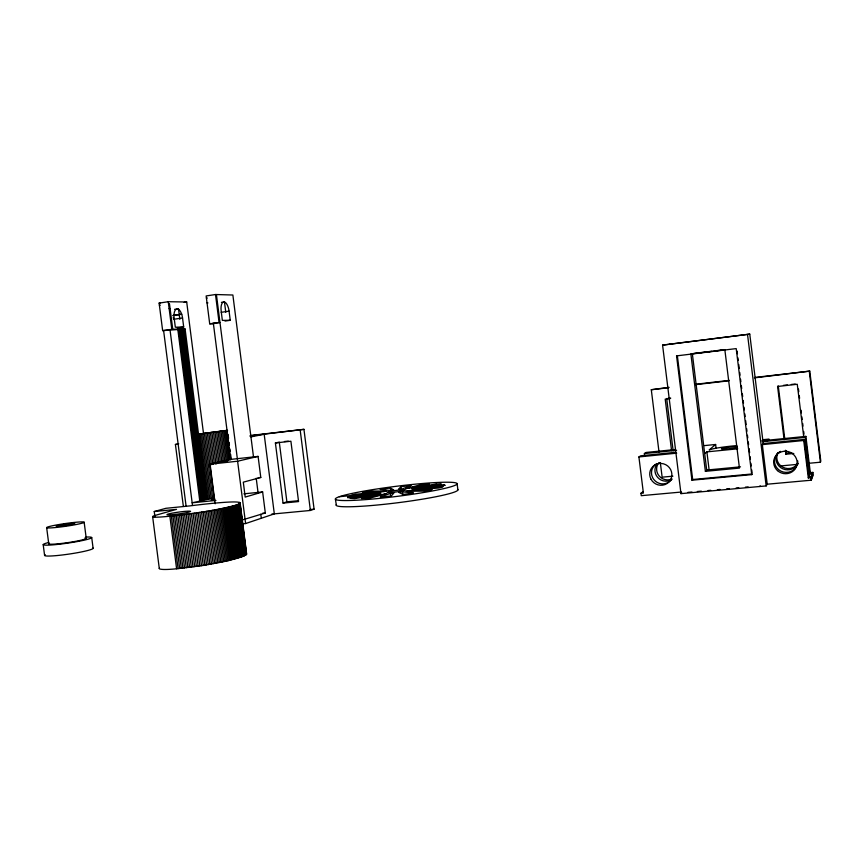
<?xml version="1.0" encoding="UTF-8"?>
<svg xmlns="http://www.w3.org/2000/svg" width="864" height="864" viewBox="0 0 864 864"><rect width="100%" height="100%" fill="white"/><g stroke="black" fill="none" stroke-linecap="round" stroke-linejoin="round"><path stroke-width="1.3" d="M808.412 463.331L820.422 462.208L820.8 461.095L809.773 371.12L754.79 377.449M767.21 484.207L762.34 444.625L763.225 443.545L749.758 334.109L662.58 345.114L680.972 493.636L766.174 485.924L767.21 484.207L811.231 480.211L813.154 474.811L812.851 472.392L810.324 472.63L808.304 477.954L810.918 477.716L812.851 472.392M159.397 568.123A26.363 2.959 -8.2 0 0 176.602 568.782L203.224 565.456L227.891 560.79L243.486 556.168L246.521 554.288L245.83 552.733M808.304 477.954L803.714 440.489L804.265 439.441L763.225 443.545M812.678 476.129L812.387 473.688L809.838 473.926L805.345 437.378L805.874 436.374L761.918 440.802M793.8 453.47L785.916 454.237L786.218 450.565M759.704 486.508L760.169 485.795M691.945 480.2L751.734 474.628L752.22 473.958L692.669 479.52L691.945 480.2L676.555 355.882L677.354 355.709L692.669 479.52M767.308 441.148L768.971 439.085L762.62 439.733M705.38 471.334L739.444 468.094L724.853 349.79L690.865 353.948L705.38 471.334L706.709 470.048L740.513 466.83M400.939 486.67L398.477 489.391A18.392 1.512 -7.2 0 1 401.933 489.024L411.134 485.568A49.075 4.039 -7.2 0 0 402.116 486.529L400.939 486.67L401.231 489.024M754.412 377.87L809.773 371.12M680.972 493.636L681.75 492.934M705.002 453.481L706.892 451.872L737.705 448.816M716.105 448.373L715.63 444.474L709.139 449.971L709.776 449.906A21.384 1.652 -6.1 0 1 736.787 445.597M784.112 439.625L777.589 386.478L778.27 385.938L784.75 438.696M681.48 492.026L641.272 495.677L640.969 493.279L642.805 491.843M644.695 456.16L644.371 453.546L646.132 452.455L675.432 449.507M640.969 493.279L643.388 493.052L638.906 456.937L640.753 455.792L675.54 452.315M154.246 511.542L176.526 509.35L155.725 515.246A26.374 2.02 -7.9 0 0 169.862 516.186C192.154 513.605 214.607 510.926 236.315 505.073C251.294 499.198 212.836 503.399 212.069 503.388A77.252 5.929 -7.9 0 0 189.475 505.937L165.91 508.302L154.246 511.542L154.915 516.758M390.377 493.366L380.311 497.156A49.075 4.039 -7.2 0 0 389.912 496.141L391.262 495.979L393.908 492.998A18.392 1.512 -7.2 0 1 390.377 493.366L390.69 495.828M271.739 514.112L310.392 510.462L314.086 509.166L303.944 429.343L250.571 435.478M659.016 452.002L651.294 389.729L668.963 387.331M242.968 523.789L245.614 523.552L274.32 513.875L264.179 434.246L250.949 436.892M243.896 493.83L262.634 491.951L265.313 512.978L242.438 519.923M286.891 501.833L279.288 442.12L275.389 442.962L283.046 503.086L286.891 501.833L298.458 500.71M262.634 491.951L245.203 497.081L243.302 482.166L260.788 477.457L258.098 456.408L231.358 459.335L210.103 464.206L215.168 503.788M227.556 430.445L205.816 433.134L214.099 497.956L192.154 502.794L215.914 500.429M420.887 484.715L405.637 488.711L429.386 484.175L420.887 484.715L421.178 487.08M210.103 464.206L237.6 461.214L258.098 456.408M249.944 435.888L303.944 429.343M250.301 436.255L255.161 435.283M183.362 506.455L175.424 444.463L178.751 443.826M227.156 430.283L198.526 434.16L206.842 499.165M370.678 491.044L369.738 491.216A49.075 4.039 -7.2 0 0 362.459 492.61L383.368 491.713A18.392 1.512 -7.2 0 1 386.543 491.108L370.678 491.044L370.98 493.409M662.58 345.114L749.758 334.109M741.625 335.21L742.37 335.081M402.548 491.832L402.257 491.875A18.392 1.512 -7.2 0 1 398.736 492.383L403.056 494.489A49.075 4.039 -7.2 0 0 412.646 493.085L413.456 492.955L402.548 491.832L402.862 494.284M669.622 344.207L670.766 344.023M205.816 433.134L198.526 434.16L185.09 328.99L162.648 330.631L159.127 303.102L168.253 301.709L186.7 302L203.472 433.274M253.498 456.905L232.87 295.013L215.503 294.516L206.15 295.942L209.704 323.816L214.013 323.741M184.162 302.389L186.7 302M177.282 327.942L183.697 327.024L182.542 317.984A9.191 4.158 80.9 0 0 181.688 314.248L173.848 315.133M174.625 309.301L178.33 309.236A9.191 4.158 80.9 0 1 181.397 313.459L181.57 313.967M221.389 302.335L225.04 302.27A9.299 3.91 81.1 0 1 227.869 306.31L228.334 307.649A9.299 3.91 81.1 0 1 229.079 311.148L230.245 320.296L224.986 321.062M172.703 315.576L181.688 314.248M173.556 319.302L182.542 317.984M221.195 312.304L229.079 311.148M162.648 330.631L171.796 329.303L185.09 328.99M209.704 323.816L219.964 322.445L212.468 323.417M390.409 487.998L389.837 488.074A49.075 4.039 -7.2 0 0 380.84 489.37L380.149 489.488L390.334 490.482A18.392 1.512 -7.2 0 1 393.779 489.985L390.409 487.998L390.863 491.519M693.619 353.452L697.507 352.976M700.11 352.663L711.774 351.238M714.377 350.924L724.756 349.65M676.555 355.882L736.204 348.602L751.734 474.628M695.779 384.242L729.302 380.387M175.424 444.463L178.07 444.15M651.294 389.729L668.704 387.731M695.488 384.653L728.968 380.797M284.429 441.536L288.274 441.104M668.002 398.358L670.658 398.056M783.486 385.355L787.396 384.912M791.305 384.469L795.204 384.026M275.389 442.962L290.898 441.223L298.566 501.574L283.046 503.086M670.54 398.52L665.204 399.125L671.576 450.641M777.589 386.478L797.267 384.264L803.66 436.309M258.109 477.727L260.788 477.457M704.462 445.597L715.63 444.474M644.371 453.546L676.577 450.317M762.394 441.688L805.345 437.378M638.906 456.937L676.706 453.168M762.34 444.625L803.714 440.489M339.325 496.714L378.983 492.847A18.392 1.512 -7.2 0 1 380.732 492.329L355.396 494.208A49.075 4.039 -7.2 0 0 350.579 495.612M786.542 453.2L791.759 452.693M262.634 513.238L265.313 512.978M310.068 509.544L314.086 509.166M780.376 465.966L797.731 464.335M672.894 476.161L662.137 477.176L660.334 462.607M687.96 492.361L691.978 492.005M697.324 491.508L701.33 491.152M708.016 490.536L710.694 490.298M717.379 489.683L720.058 489.445M726.743 488.83L729.41 488.592M736.096 487.987L738.774 487.739M745.459 487.134L748.138 486.886M169.042 329.702L170.003 329.681L192.499 505.472M183.697 327.024L175.327 327.197L174.15 318.049A9.191 4.158 80.9 0 1 174.431 312.012L174.56 311.58A9.191 4.158 80.9 0 1 177.196 308.923L177.476 308.934M230.245 320.296L222.35 320.393L221.173 311.126A9.299 3.91 81.1 0 1 222.988 302.227L223.344 302.044A9.299 3.91 81.1 0 1 223.97 301.936L224.23 301.957M168.253 301.709L169.139 308.599L170.1 308.61M159.386 305.143L160.358 305.154M159.127 303.102L160.088 303.113M168.523 303.75L169.474 303.772L172.746 329.281M207.036 302.908L207.943 302.918M206.41 298.004L207.328 298.026M335.394 499.144L335.642 499.457A61.366 5.054 -7.2 0 0 342.565 500.515L344.606 500.548A61.366 5.054 -7.2 0 0 361.465 499.921L364.932 499.673A61.366 5.054 -7.2 0 0 388.26 497.437L392.396 496.951A61.366 5.054 -7.2 0 0 416.923 493.592L420.768 492.977A61.366 5.054 -7.2 0 0 440.824 489.272L443.513 488.678A61.366 5.054 -7.2 0 0 456.743 483.235L456.17 482.976A61.366 5.054 -7.2 0 0 447.649 482.22L445.457 482.22A61.366 5.054 -7.2 0 0 428.598 483.019L425.282 483.278A61.366 5.054 -7.2 0 0 403.531 485.417L399.73 485.87A61.366 5.054 -7.2 0 0 377.147 488.948L373.55 489.499A61.366 5.054 -7.2 0 0 354.272 492.955L351.562 493.528A61.366 5.054 -7.2 0 0 335.394 499.144L336.409 505.559A61.355 5.314 -7.2 0 0 343.354 506.714L345.395 506.768A61.355 5.314 -7.2 0 0 362.254 506.218L365.731 505.991A61.355 5.314 -7.2 0 0 389.059 503.777L393.196 503.302A61.355 5.314 -7.2 0 0 417.722 499.921L421.567 499.306A61.355 5.314 -7.2 0 0 441.612 495.547L444.301 494.932A61.355 5.314 -7.2 0 0 457.51 489.294M46.656 527.634L48.751 543.834M43.2 544.655L44.593 555.455M216.41 294.538L237.46 459.616M237.6 461.214L245.614 523.552M215.503 294.516L219.067 322.456M240.095 502.686L246.65 554.083M239.911 502.589L246.521 554.288M239.684 502.492L246.326 554.504M239.404 502.405L246.078 554.72M239.274 503.939L245.786 554.947M238.907 504.112L245.43 555.185M238.496 504.284L245.03 555.422M238.032 504.479L244.566 555.66M237.514 504.673L244.058 555.919M228.064 434.419L228.571 438.394M229.079 442.379L229.414 445.025M229.921 448.999L230.267 451.645M230.602 454.302L231.109 458.276M236.941 504.868L243.486 556.168M213.365 323.395L230.764 459.713M236.315 505.073L242.87 556.427M226.346 430.585L230.062 459.713M235.645 505.278L242.212 556.697M234.922 505.494L241.488 556.967M225.072 430.726L228.787 459.842M234.144 505.71L240.721 557.248M223.754 430.877L227.632 461.3M233.312 505.937L239.9 557.528M232.438 506.164L239.036 557.809M222.383 431.028L226.26 461.452M231.52 506.401L238.118 558.09M220.968 431.201L224.845 461.603M230.548 506.639L237.157 558.382M229.532 506.887L236.153 558.684M219.51 431.374L223.398 461.776M228.474 507.125L235.094 558.976M218.03 431.557L221.918 461.948M227.372 507.373L234.004 559.278M216.529 431.741L220.406 462.132M226.217 507.632L232.859 559.57M225.029 507.881L231.682 559.872M214.996 431.935L218.884 462.316M223.808 508.14L230.45 560.174M213.462 432.13L217.35 462.51M222.534 508.399L229.198 560.488M211.918 432.324L215.978 464.033M221.227 508.658L227.891 560.79M210.373 432.529L214.261 462.92M219.888 508.918L226.552 561.092M208.84 432.724L212.9 464.454M218.506 509.188L225.18 561.395M207.317 432.929L211.378 464.67M217.102 509.447L223.776 561.697M215.654 509.717L222.34 562.01M214.186 509.987L220.871 562.313M204.336 433.339L212.63 498.182M202.889 433.544L211.183 498.42M212.684 510.246L219.38 562.604M201.474 433.739L209.779 498.647M211.151 510.516L217.858 562.907M200.102 433.933L208.418 498.884M209.596 510.775L216.302 563.209M198.785 434.128L207.101 499.122M208.019 511.045L214.736 563.501M184.075 329.087L205.848 499.36M206.42 511.304L213.138 563.792M182.855 329.184L204.649 499.586M181.71 329.27L203.515 499.813M204.8 511.564L211.529 564.084M178.481 308.675L179.842 319.334M180.619 329.335L202.457 500.04M203.17 511.834L209.898 564.365M179.615 329.4L201.463 500.267M178.686 329.454L200.556 500.472M201.517 512.082L208.246 564.646M177.833 329.486L199.735 500.677M199.854 512.341L206.582 564.916M198.169 512.6L204.908 565.196M196.484 512.849L203.224 565.456M171.796 329.303L169.139 308.599M194.789 513.086L201.528 565.715M193.093 513.335L199.832 565.974M191.387 513.572L198.126 566.222M189.67 513.81L196.42 566.471M187.963 514.037L194.713 566.708M163.609 330.61L186.095 506.196M186.257 514.264L193.007 566.935M184.561 514.49L191.311 567.162M182.866 514.696L189.616 567.378M181.17 514.912L187.931 567.583M179.496 515.117L186.246 567.788M177.833 515.311L184.583 567.972M176.18 515.506L182.93 568.156M174.539 515.689L181.3 568.339M172.93 515.873L179.68 568.501M171.331 516.046L178.081 568.663M169.862 516.186L176.602 568.782M152.636 516.694L159.3 568.534M91.724 537.592L93.107 548.316M84.164 522.277A18.954 1.382 -8.2 0 1 55.771 527.504A18.954 1.382 -8.2 0 1 56.29 525.01A18.954 1.382 -8.2 0 1 84.164 522.277L86.238 538.38M300.186 430.11L310.392 510.462M256.219 478.235L258.088 492.912M260.809 514.242L261.317 518.249M224.435 301.676L225.774 312.239M457.132 483.851L457.898 489.942M809.309 371.563L820.422 462.208M811.717 478.829L811.415 476.356L808.823 476.593L804.265 439.441M805.874 436.374L810.324 472.63M810.918 477.716L811.231 480.211M798.466 389.038L798.79 391.684M799.276 395.658L799.6 398.304M801.068 410.227L801.392 412.884M801.878 416.858L802.202 419.504M802.688 423.479L803.012 426.125M803.671 431.428L803.995 434.074M785.419 450.252L785.916 454.237M747.533 334.498L766.174 485.924M737.089 351.119L737.413 353.797M737.91 357.804L738.245 360.472M738.731 364.478L739.228 368.485M739.724 372.481L740.048 375.16M740.545 379.166L740.869 381.834M741.366 385.841L741.69 388.508M742.349 393.844L742.684 396.522M743.18 400.529L743.504 403.196M744.001 407.203L744.325 409.871M744.822 413.878L745.146 416.545M745.643 420.552L746.14 424.559M746.626 428.566L746.96 431.233M747.457 435.24L747.781 437.908M748.278 441.914L748.602 444.582M749.099 448.589L749.596 452.596M750.082 456.602L750.416 459.27M750.902 463.277L751.237 465.944M751.734 469.951L752.058 472.619M706.892 451.872L709.16 470.232M692.323 353.614L706.709 470.048M666.673 398.498L673.142 450.695M671.922 479.002A10.822 10.519 29.3 0 1 658.141 463.622M671.598 479.66A10.908 10.595 29.7 0 1 657.277 463.687M797.893 463.417A11.372 10.865 11.5 0 1 782.989 467.273A11.372 10.865 11.5 0 1 777.719 453.2M797.72 460.922A11.653 11.135 12.1 0 1 797.278 464.54M797.04 465.232A11.653 11.135 12.1 0 1 779.166 470.059A11.653 11.135 12.1 0 1 779.177 452.153M779.803 451.753A11.653 11.135 12.1 0 1 780.462 451.386M671.771 479.088A11.081 10.757 30.6 0 1 670.442 480.73M669.935 481.216A11.081 10.757 30.6 0 1 653.713 479.38A11.081 10.757 30.6 0 1 656.705 463.676M658.638 462.791A11.081 10.757 30.6 0 1 659.318 462.586M797.99 463.363A11.459 10.962 11.7 0 1 797.299 464.638M796.9 465.232A11.459 10.962 11.7 0 1 776.963 454.334M777.276 453.686A11.459 10.962 11.7 0 1 777.643 453.071M737.381 447.638A9.493 0.734 -6.1 0 1 724.183 449.042A9.493 0.734 -6.1 0 1 724.021 448.027A9.493 0.734 -6.1 0 1 737.219 446.58M214.672 500.04A9.256 0.659 -7.7 0 1 214.672 499.003M173.254 317.542A9.169 4.212 80.9 0 1 173.426 318.416M85.968 537.062A24.516 2.052 -8.3 0 1 84.175 540.162A24.516 2.052 -8.3 0 1 50.857 545.011A24.516 2.052 -8.3 0 1 48.848 542.462M84.931 537.959A18.943 1.588 -8.3 0 1 70.027 542.29A18.943 1.588 -8.3 0 1 48.848 543.607M92.934 548.046A24.516 2.225 -8.4 0 1 67.414 554.31A24.516 2.225 -8.4 0 1 45.284 554.774M336.172 505.235A61.355 5.314 -7.2 0 1 336.463 504.5M444.917 485.32L414.428 489.024A18.392 1.512 -7.2 0 0 414.277 488.7L444.29 484.639L444.917 485.32M347.771 496.994L347.782 497.761L378.119 493.646A18.392 1.512 -7.2 0 1 378.065 493.312L347.771 496.994M386.629 493.69L370.159 498.01L361.465 498.506L386.629 493.69M431.87 489.618L431.676 489.661A49.075 4.039 -7.2 0 1 424.278 491.13L406.123 491.238A18.392 1.512 -7.2 0 0 409.309 490.612L431.87 489.618M380.808 493.938L354.65 498.636L350.017 498.366L380.808 493.938M436.352 483.98L411.437 488.441L441.418 484.142L436.352 483.98M399.784 491.432L399.222 491.519A9.212 0.756 -7.2 0 1 395.669 492.005L395.075 492.08A9.212 0.756 -7.2 0 1 391.673 492.404L391.165 492.448A9.212 0.756 -7.2 0 1 388.627 492.556L388.314 492.545A9.212 0.756 -7.2 0 1 392.699 490.914L393.26 490.828A9.212 0.756 -7.2 0 1 396.77 490.342L397.364 490.277A9.212 0.756 -7.2 0 1 400.723 489.953L401.231 489.91A9.212 0.756 -7.2 0 1 403.769 489.802L404.082 489.802A9.212 0.756 -7.2 0 1 399.784 491.432M442.908 486.626L413.608 489.478A18.392 1.512 -7.2 0 1 411.923 490.007L438.566 488.02A49.075 4.039 -7.2 0 0 442.908 486.626M650.981 479.174A11.167 10.843 31.1 0 0 670.162 480.427A11.167 10.843 31.1 0 0 661.241 463.439A11.167 10.843 31.1 0 0 650.981 479.174M777.503 470.632A11.74 11.221 12.4 0 0 796.856 465.091A11.74 11.221 12.4 0 0 781.855 451.688A11.74 11.221 12.4 0 0 777.503 470.632M60.577 526.198A9.472 0.691 -8.2 0 0 74.822 523.584A9.472 0.691 -8.2 0 0 60.944 524.945A9.472 0.691 -8.2 0 0 60.577 526.198M172.843 514.62A11.869 0.907 -7.9 0 0 190.566 511.402A11.869 0.907 -7.9 0 0 173.016 513A11.869 0.907 -7.9 0 0 172.843 514.62"/></g></svg>
